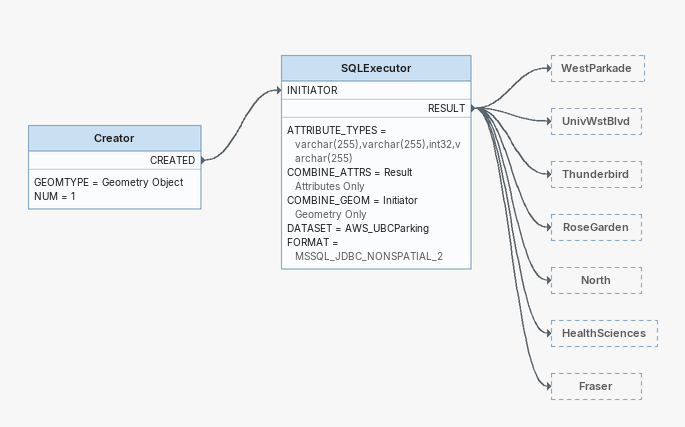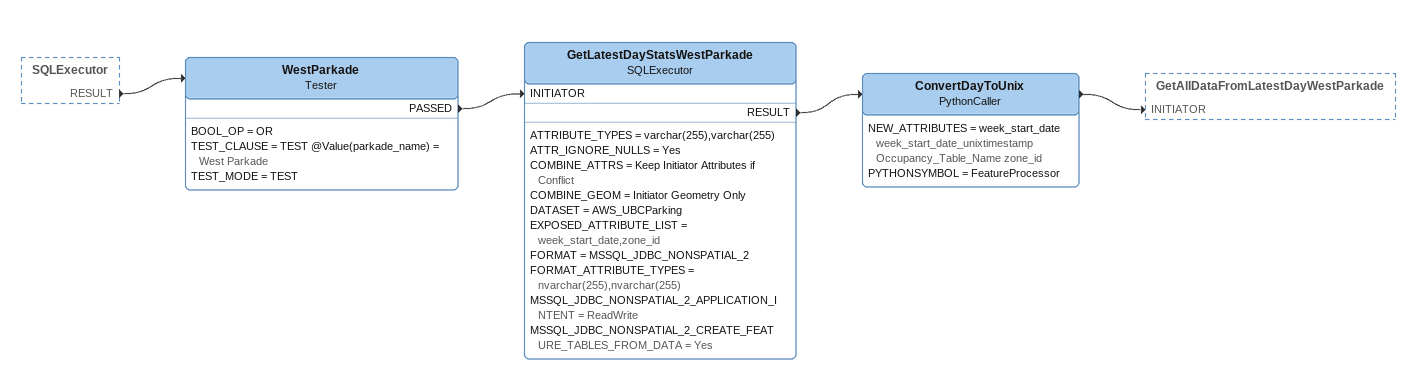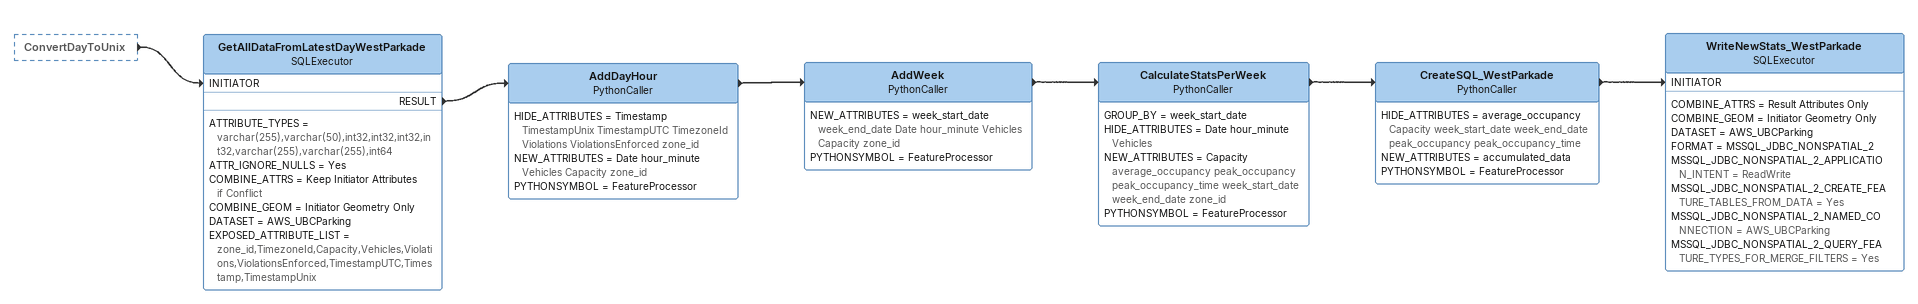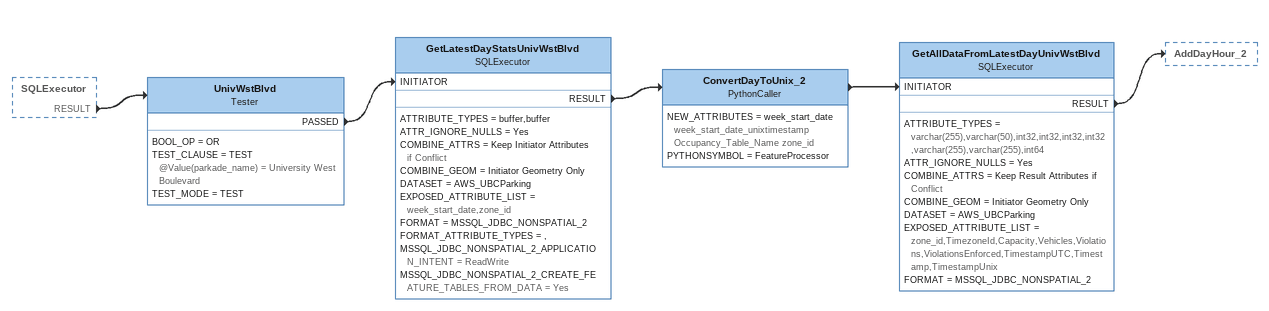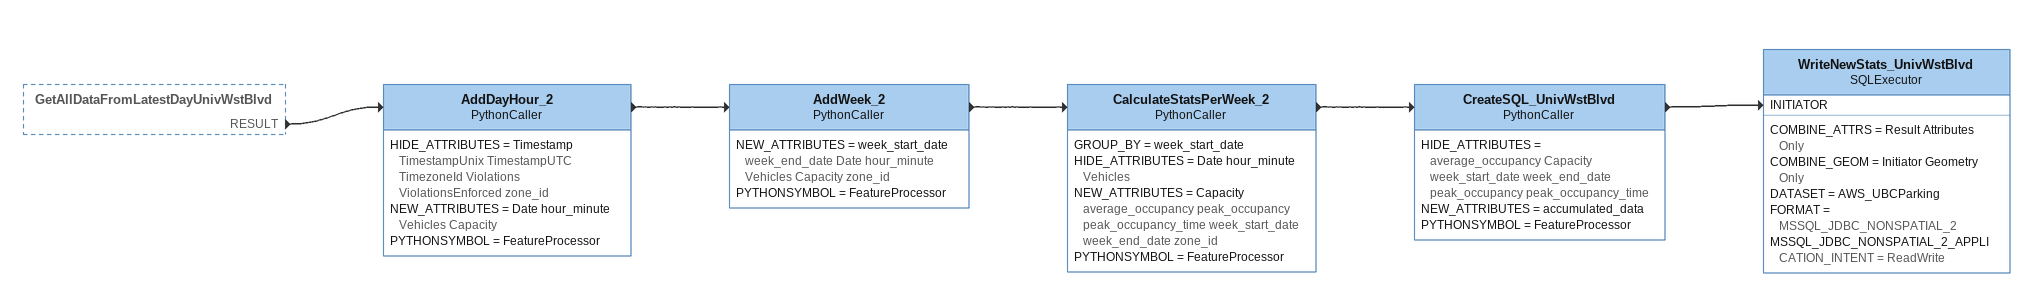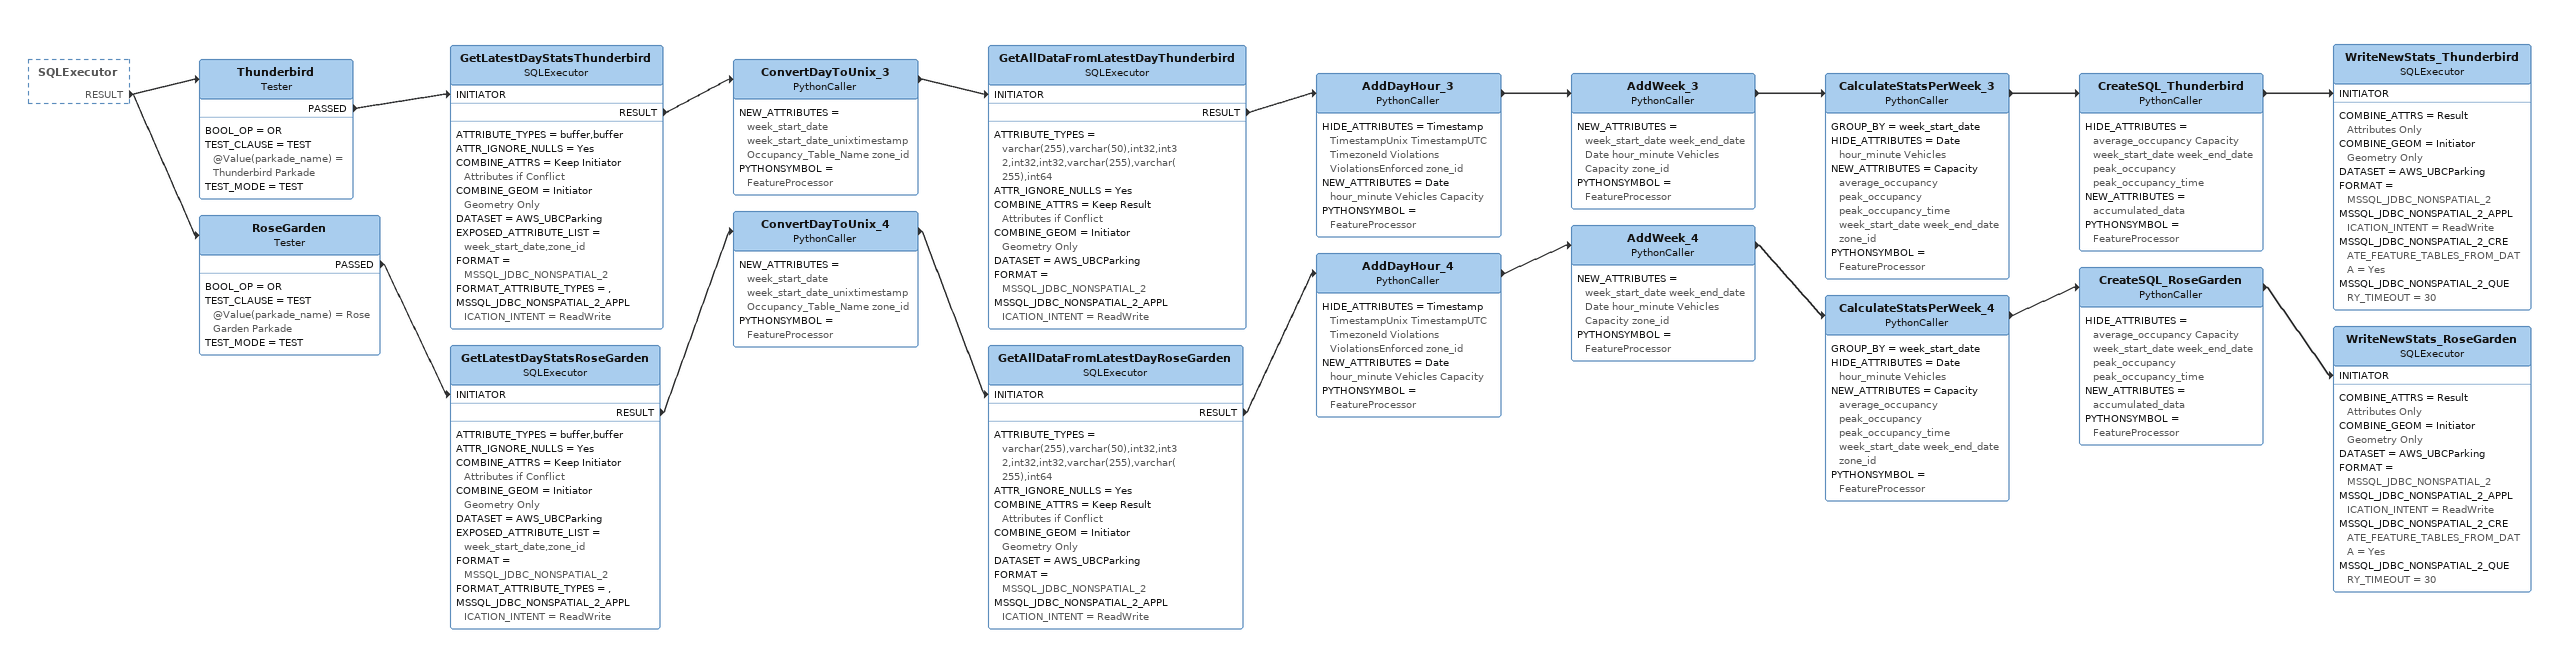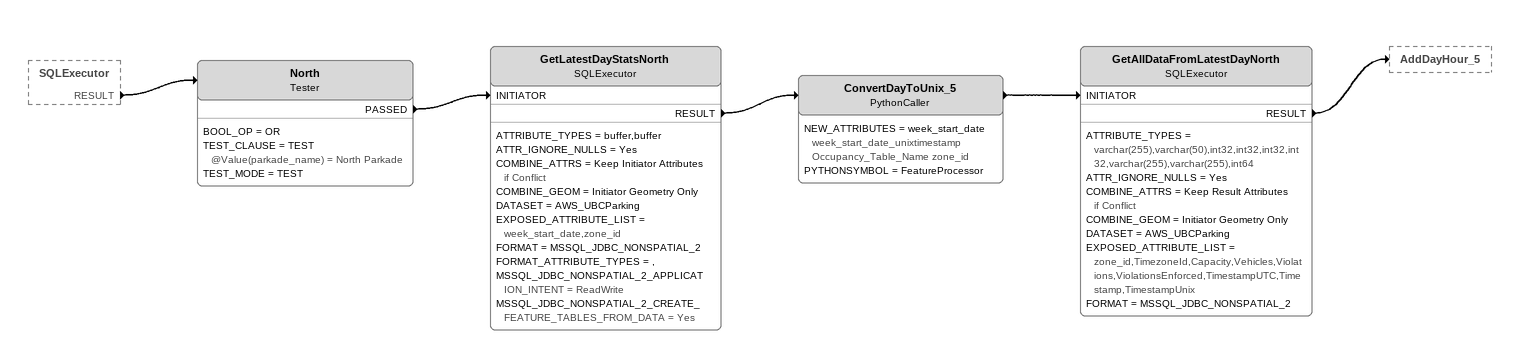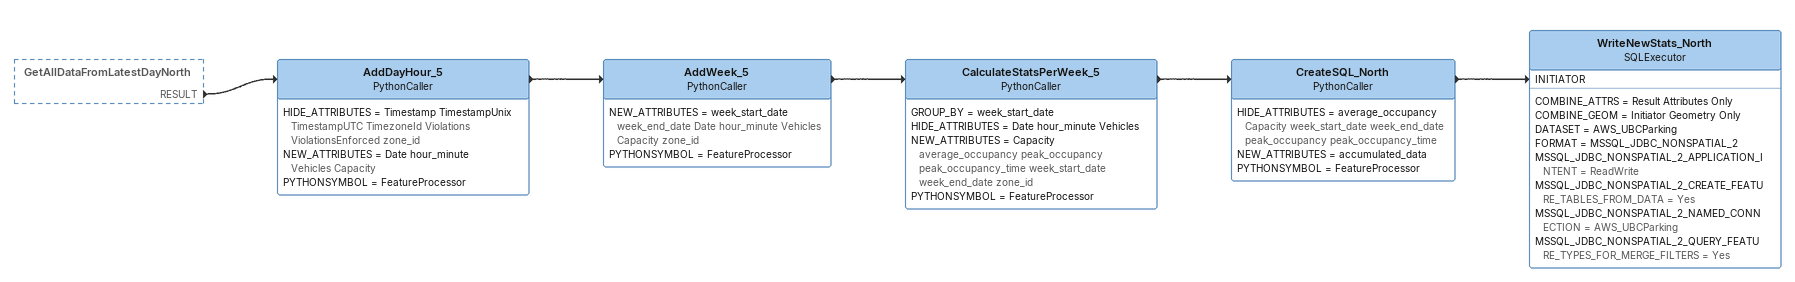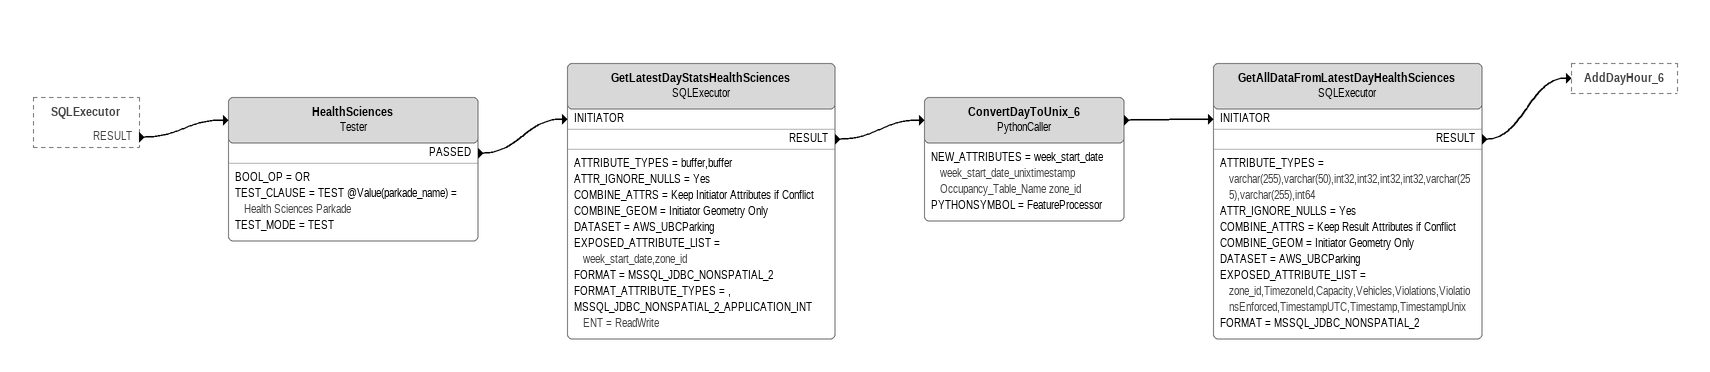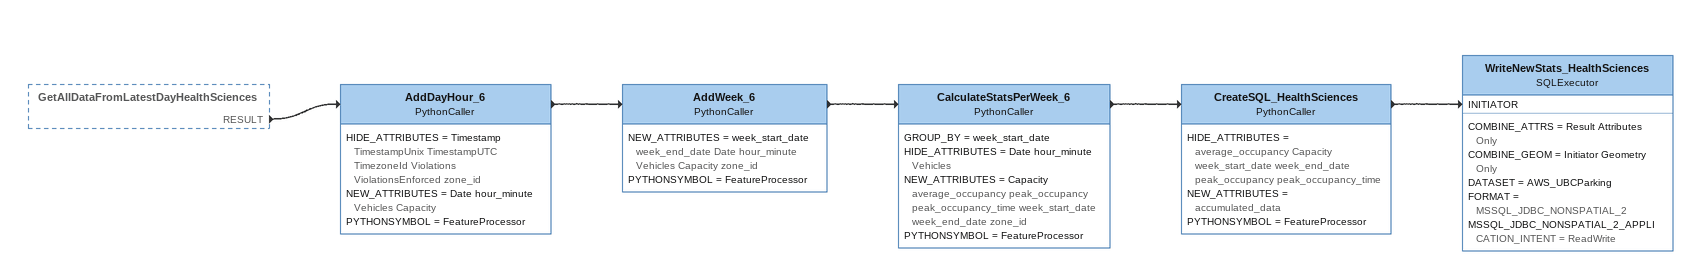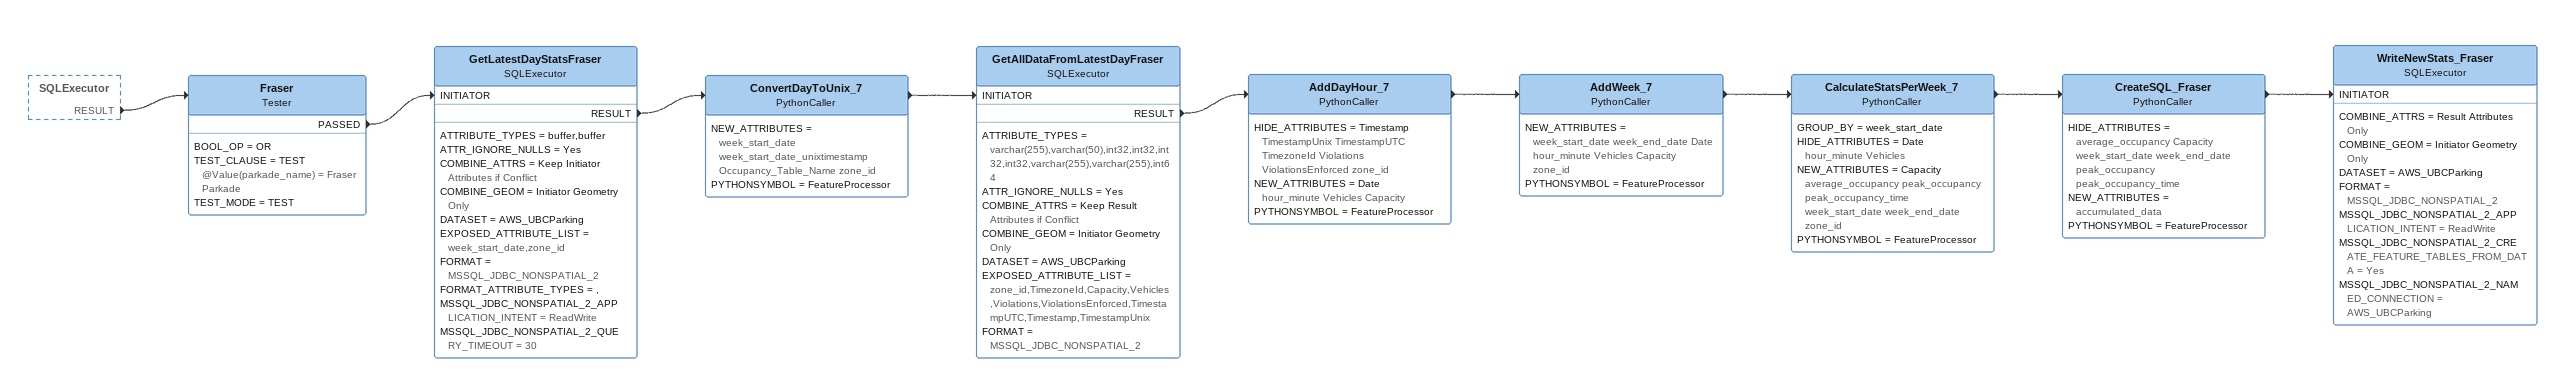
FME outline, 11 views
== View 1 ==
Creator
    GEOMTYPE = Geometry Object
    NUM = 1
    CREATED -> SQLExecutor [INITIATOR]
SQLExecutor
    ATTRIBUTE_TYPES = varchar(255),varchar(255),int32,varchar(255)
    COMBINE_ATTRS = Result Attributes Only
    COMBINE_GEOM = Initiator Geometry Only
    DATASET = AWS_UBCParking
    FORMAT = MSSQL_JDBC_NONSPATIAL_2
    RESULT -> WestParkade
    RESULT -> UnivWstBlvd
    RESULT -> Thunderbird
    RESULT -> RoseGarden
    RESULT -> North
    RESULT -> HealthSciences
    RESULT -> Fraser

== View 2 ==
SQLExecutor [outside]
    RESULT -> WestParkade
WestParkade: Tester
    BOOL_OP = OR
    TEST_CLAUSE = TEST @Value(parkade_name) = West Parkade
    TEST_MODE = TEST
    PASSED -> GetLatestDayStatsWestParkade [INITIATOR]
GetLatestDayStatsWestParkade: SQLExecutor
    ATTRIBUTE_TYPES = varchar(255),varchar(255)
    ATTR_IGNORE_NULLS = Yes
    COMBINE_ATTRS = Keep Initiator Attributes if Conflict
    COMBINE_GEOM = Initiator Geometry Only
    DATASET = AWS_UBCParking
    EXPOSED_ATTRIBUTE_LIST = week_start_date,zone_id
    FORMAT = MSSQL_JDBC_NONSPATIAL_2
    FORMAT_ATTRIBUTE_TYPES = nvarchar(255),nvarchar(255)
    MSSQL_JDBC_NONSPATIAL_2_APPLICATION_INTENT = ReadWrite
    MSSQL_JDBC_NONSPATIAL_2_CREATE_FEATURE_TABLES_FROM_DATA = Yes
    RESULT -> ConvertDayToUnix
ConvertDayToUnix: PythonCaller
    NEW_ATTRIBUTES = week_start_date week_start_date_unixtimestamp Occupancy_Table_Name zone_id
    PYTHONSYMBOL = FeatureProcessor
    -> GetAllDataFromLatestDayWestParkade [INITIATOR]

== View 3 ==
ConvertDayToUnix [outside]
    -> GetAllDataFromLatestDayWestParkade [INITIATOR]
GetAllDataFromLatestDayWestParkade: SQLExecutor
    ATTRIBUTE_TYPES = varchar(255),varchar(50),int32,int32,int32,int32,varchar(255),varchar(255),int64
    ATTR_IGNORE_NULLS = Yes
    COMBINE_ATTRS = Keep Initiator Attributes if Conflict
    COMBINE_GEOM = Initiator Geometry Only
    DATASET = AWS_UBCParking
    EXPOSED_ATTRIBUTE_LIST = zone_id,TimezoneId,Capacity,Vehicles,Violations,ViolationsEnforced,TimestampUTC,Timestamp,TimestampUnix
    RESULT -> AddDayHour
AddDayHour: PythonCaller
    HIDE_ATTRIBUTES = Timestamp TimestampUnix TimestampUTC TimezoneId Violations ViolationsEnforced zone_id
    NEW_ATTRIBUTES = Date hour_minute Vehicles Capacity zone_id
    PYTHONSYMBOL = FeatureProcessor
    -> AddWeek
AddWeek: PythonCaller
    NEW_ATTRIBUTES = week_start_date week_end_date Date hour_minute Vehicles Capacity zone_id
    PYTHONSYMBOL = FeatureProcessor
    -> CalculateStatsPerWeek
CalculateStatsPerWeek: PythonCaller
    GROUP_BY = week_start_date
    HIDE_ATTRIBUTES = Date hour_minute Vehicles
    NEW_ATTRIBUTES = Capacity average_occupancy peak_occupancy peak_occupancy_time week_start_date week_end_date zone_id
    PYTHONSYMBOL = FeatureProcessor
    -> CreateSQL_WestParkade
CreateSQL_WestParkade: PythonCaller
    HIDE_ATTRIBUTES = average_occupancy Capacity week_start_date week_end_date peak_occupancy peak_occupancy_time
    NEW_ATTRIBUTES = accumulated_data
    PYTHONSYMBOL = FeatureProcessor
    -> WriteNewStats_WestParkade [INITIATOR]
WriteNewStats_WestParkade: SQLExecutor
    COMBINE_ATTRS = Result Attributes Only
    COMBINE_GEOM = Initiator Geometry Only
    DATASET = AWS_UBCParking
    FORMAT = MSSQL_JDBC_NONSPATIAL_2
    MSSQL_JDBC_NONSPATIAL_2_APPLICATION_INTENT = ReadWrite
    MSSQL_JDBC_NONSPATIAL_2_CREATE_FEATURE_TABLES_FROM_DATA = Yes
    MSSQL_JDBC_NONSPATIAL_2_NAMED_CONNECTION = AWS_UBCParking
    MSSQL_JDBC_NONSPATIAL_2_QUERY_FEATURE_TYPES_FOR_MERGE_FILTERS = Yes

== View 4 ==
SQLExecutor [outside]
    RESULT -> UnivWstBlvd
UnivWstBlvd: Tester
    BOOL_OP = OR
    TEST_CLAUSE = TEST @Value(parkade_name) = University West Boulevard
    TEST_MODE = TEST
    PASSED -> GetLatestDayStatsUnivWstBlvd [INITIATOR]
GetLatestDayStatsUnivWstBlvd: SQLExecutor
    ATTRIBUTE_TYPES = buffer,buffer
    ATTR_IGNORE_NULLS = Yes
    COMBINE_ATTRS = Keep Initiator Attributes if Conflict
    COMBINE_GEOM = Initiator Geometry Only
    DATASET = AWS_UBCParking
    EXPOSED_ATTRIBUTE_LIST = week_start_date,zone_id
    FORMAT = MSSQL_JDBC_NONSPATIAL_2
    FORMAT_ATTRIBUTE_TYPES = ,
    MSSQL_JDBC_NONSPATIAL_2_APPLICATION_INTENT = ReadWrite
    MSSQL_JDBC_NONSPATIAL_2_CREATE_FEATURE_TABLES_FROM_DATA = Yes
    RESULT -> ConvertDayToUnix_2
ConvertDayToUnix_2: PythonCaller
    NEW_ATTRIBUTES = week_start_date week_start_date_unixtimestamp Occupancy_Table_Name zone_id
    PYTHONSYMBOL = FeatureProcessor
    -> GetAllDataFromLatestDayUnivWstBlvd [INITIATOR]
GetAllDataFromLatestDayUnivWstBlvd: SQLExecutor
    ATTRIBUTE_TYPES = varchar(255),varchar(50),int32,int32,int32,int32,varchar(255),varchar(255),int64
    ATTR_IGNORE_NULLS = Yes
    COMBINE_ATTRS = Keep Result Attributes if Conflict
    COMBINE_GEOM = Initiator Geometry Only
    DATASET = AWS_UBCParking
    EXPOSED_ATTRIBUTE_LIST = zone_id,TimezoneId,Capacity,Vehicles,Violations,ViolationsEnforced,TimestampUTC,Timestamp,TimestampUnix
    FORMAT = MSSQL_JDBC_NONSPATIAL_2
    RESULT -> AddDayHour_2

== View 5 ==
GetAllDataFromLatestDayUnivWstBlvd [outside]
    RESULT -> AddDayHour_2
AddDayHour_2: PythonCaller
    HIDE_ATTRIBUTES = Timestamp TimestampUnix TimestampUTC TimezoneId Violations ViolationsEnforced zone_id
    NEW_ATTRIBUTES = Date hour_minute Vehicles Capacity
    PYTHONSYMBOL = FeatureProcessor
    -> AddWeek_2
AddWeek_2: PythonCaller
    NEW_ATTRIBUTES = week_start_date week_end_date Date hour_minute Vehicles Capacity zone_id
    PYTHONSYMBOL = FeatureProcessor
    -> CalculateStatsPerWeek_2
CalculateStatsPerWeek_2: PythonCaller
    GROUP_BY = week_start_date
    HIDE_ATTRIBUTES = Date hour_minute Vehicles
    NEW_ATTRIBUTES = Capacity average_occupancy peak_occupancy peak_occupancy_time week_start_date week_end_date zone_id
    PYTHONSYMBOL = FeatureProcessor
    -> CreateSQL_UnivWstBlvd
CreateSQL_UnivWstBlvd: PythonCaller
    HIDE_ATTRIBUTES = average_occupancy Capacity week_start_date week_end_date peak_occupancy peak_occupancy_time
    NEW_ATTRIBUTES = accumulated_data
    PYTHONSYMBOL = FeatureProcessor
    -> WriteNewStats_UnivWstBlvd [INITIATOR]
WriteNewStats_UnivWstBlvd: SQLExecutor
    COMBINE_ATTRS = Result Attributes Only
    COMBINE_GEOM = Initiator Geometry Only
    DATASET = AWS_UBCParking
    FORMAT = MSSQL_JDBC_NONSPATIAL_2
    MSSQL_JDBC_NONSPATIAL_2_APPLICATION_INTENT = ReadWrite

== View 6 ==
SQLExecutor [outside]
    RESULT -> Thunderbird
    RESULT -> RoseGarden
Thunderbird: Tester
    BOOL_OP = OR
    TEST_CLAUSE = TEST @Value(parkade_name) = Thunderbird Parkade
    TEST_MODE = TEST
    PASSED -> GetLatestDayStatsThunderbird [INITIATOR]
GetLatestDayStatsThunderbird: SQLExecutor
    ATTRIBUTE_TYPES = buffer,buffer
    ATTR_IGNORE_NULLS = Yes
    COMBINE_ATTRS = Keep Initiator Attributes if Conflict
    COMBINE_GEOM = Initiator Geometry Only
    DATASET = AWS_UBCParking
    EXPOSED_ATTRIBUTE_LIST = week_start_date,zone_id
    FORMAT = MSSQL_JDBC_NONSPATIAL_2
    FORMAT_ATTRIBUTE_TYPES = ,
    MSSQL_JDBC_NONSPATIAL_2_APPLICATION_INTENT = ReadWrite
    RESULT -> ConvertDayToUnix_3
ConvertDayToUnix_3: PythonCaller
    NEW_ATTRIBUTES = week_start_date week_start_date_unixtimestamp Occupancy_Table_Name zone_id
    PYTHONSYMBOL = FeatureProcessor
    -> GetAllDataFromLatestDayThunderbird [INITIATOR]
GetAllDataFromLatestDayThunderbird: SQLExecutor
    ATTRIBUTE_TYPES = varchar(255),varchar(50),int32,int32,int32,int32,varchar(255),varchar(255),int64
    ATTR_IGNORE_NULLS = Yes
    COMBINE_ATTRS = Keep Result Attributes if Conflict
    COMBINE_GEOM = Initiator Geometry Only
    DATASET = AWS_UBCParking
    FORMAT = MSSQL_JDBC_NONSPATIAL_2
    MSSQL_JDBC_NONSPATIAL_2_APPLICATION_INTENT = ReadWrite
    RESULT -> AddDayHour_3
AddDayHour_3: PythonCaller
    HIDE_ATTRIBUTES = Timestamp TimestampUnix TimestampUTC TimezoneId Violations ViolationsEnforced zone_id
    NEW_ATTRIBUTES = Date hour_minute Vehicles Capacity
    PYTHONSYMBOL = FeatureProcessor
    -> AddWeek_3
AddWeek_3: PythonCaller
    NEW_ATTRIBUTES = week_start_date week_end_date Date hour_minute Vehicles Capacity zone_id
    PYTHONSYMBOL = FeatureProcessor
    -> CalculateStatsPerWeek_3
CalculateStatsPerWeek_3: PythonCaller
    GROUP_BY = week_start_date
    HIDE_ATTRIBUTES = Date hour_minute Vehicles
    NEW_ATTRIBUTES = Capacity average_occupancy peak_occupancy peak_occupancy_time week_start_date week_end_date zone_id
    PYTHONSYMBOL = FeatureProcessor
    -> CreateSQL_Thunderbird
CreateSQL_Thunderbird: PythonCaller
    HIDE_ATTRIBUTES = average_occupancy Capacity week_start_date week_end_date peak_occupancy peak_occupancy_time
    NEW_ATTRIBUTES = accumulated_data
    PYTHONSYMBOL = FeatureProcessor
    -> WriteNewStats_Thunderbird [INITIATOR]
WriteNewStats_Thunderbird: SQLExecutor
    COMBINE_ATTRS = Result Attributes Only
    COMBINE_GEOM = Initiator Geometry Only
    DATASET = AWS_UBCParking
    FORMAT = MSSQL_JDBC_NONSPATIAL_2
    MSSQL_JDBC_NONSPATIAL_2_APPLICATION_INTENT = ReadWrite
    MSSQL_JDBC_NONSPATIAL_2_CREATE_FEATURE_TABLES_FROM_DATA = Yes
    MSSQL_JDBC_NONSPATIAL_2_QUERY_TIMEOUT = 30
RoseGarden: Tester
    BOOL_OP = OR
    TEST_CLAUSE = TEST @Value(parkade_name) = Rose Garden Parkade
    TEST_MODE = TEST
    PASSED -> GetLatestDayStatsRoseGarden [INITIATOR]
GetLatestDayStatsRoseGarden: SQLExecutor
    ATTRIBUTE_TYPES = buffer,buffer
    ATTR_IGNORE_NULLS = Yes
    COMBINE_ATTRS = Keep Initiator Attributes if Conflict
    COMBINE_GEOM = Initiator Geometry Only
    DATASET = AWS_UBCParking
    EXPOSED_ATTRIBUTE_LIST = week_start_date,zone_id
    FORMAT = MSSQL_JDBC_NONSPATIAL_2
    FORMAT_ATTRIBUTE_TYPES = ,
    MSSQL_JDBC_NONSPATIAL_2_APPLICATION_INTENT = ReadWrite
    RESULT -> ConvertDayToUnix_4
ConvertDayToUnix_4: PythonCaller
    NEW_ATTRIBUTES = week_start_date week_start_date_unixtimestamp Occupancy_Table_Name zone_id
    PYTHONSYMBOL = FeatureProcessor
    -> GetAllDataFromLatestDayRoseGarden [INITIATOR]
GetAllDataFromLatestDayRoseGarden: SQLExecutor
    ATTRIBUTE_TYPES = varchar(255),varchar(50),int32,int32,int32,int32,varchar(255),varchar(255),int64
    ATTR_IGNORE_NULLS = Yes
    COMBINE_ATTRS = Keep Result Attributes if Conflict
    COMBINE_GEOM = Initiator Geometry Only
    DATASET = AWS_UBCParking
    FORMAT = MSSQL_JDBC_NONSPATIAL_2
    MSSQL_JDBC_NONSPATIAL_2_APPLICATION_INTENT = ReadWrite
    RESULT -> AddDayHour_4
AddDayHour_4: PythonCaller
    HIDE_ATTRIBUTES = Timestamp TimestampUnix TimestampUTC TimezoneId Violations ViolationsEnforced zone_id
    NEW_ATTRIBUTES = Date hour_minute Vehicles Capacity
    PYTHONSYMBOL = FeatureProcessor
    -> AddWeek_4
AddWeek_4: PythonCaller
    NEW_ATTRIBUTES = week_start_date week_end_date Date hour_minute Vehicles Capacity zone_id
    PYTHONSYMBOL = FeatureProcessor
    -> CalculateStatsPerWeek_4
CalculateStatsPerWeek_4: PythonCaller
    GROUP_BY = week_start_date
    HIDE_ATTRIBUTES = Date hour_minute Vehicles
    NEW_ATTRIBUTES = Capacity average_occupancy peak_occupancy peak_occupancy_time week_start_date week_end_date zone_id
    PYTHONSYMBOL = FeatureProcessor
    -> CreateSQL_RoseGarden
CreateSQL_RoseGarden: PythonCaller
    HIDE_ATTRIBUTES = average_occupancy Capacity week_start_date week_end_date peak_occupancy peak_occupancy_time
    NEW_ATTRIBUTES = accumulated_data
    PYTHONSYMBOL = FeatureProcessor
    -> WriteNewStats_RoseGarden [INITIATOR]
WriteNewStats_RoseGarden: SQLExecutor
    COMBINE_ATTRS = Result Attributes Only
    COMBINE_GEOM = Initiator Geometry Only
    DATASET = AWS_UBCParking
    FORMAT = MSSQL_JDBC_NONSPATIAL_2
    MSSQL_JDBC_NONSPATIAL_2_APPLICATION_INTENT = ReadWrite
    MSSQL_JDBC_NONSPATIAL_2_CREATE_FEATURE_TABLES_FROM_DATA = Yes
    MSSQL_JDBC_NONSPATIAL_2_QUERY_TIMEOUT = 30

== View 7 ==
SQLExecutor [outside]
    RESULT -> North
North: Tester
    BOOL_OP = OR
    TEST_CLAUSE = TEST @Value(parkade_name) = North Parkade
    TEST_MODE = TEST
    PASSED -> GetLatestDayStatsNorth [INITIATOR]
GetLatestDayStatsNorth: SQLExecutor
    ATTRIBUTE_TYPES = buffer,buffer
    ATTR_IGNORE_NULLS = Yes
    COMBINE_ATTRS = Keep Initiator Attributes if Conflict
    COMBINE_GEOM = Initiator Geometry Only
    DATASET = AWS_UBCParking
    EXPOSED_ATTRIBUTE_LIST = week_start_date,zone_id
    FORMAT = MSSQL_JDBC_NONSPATIAL_2
    FORMAT_ATTRIBUTE_TYPES = ,
    MSSQL_JDBC_NONSPATIAL_2_APPLICATION_INTENT = ReadWrite
    MSSQL_JDBC_NONSPATIAL_2_CREATE_FEATURE_TABLES_FROM_DATA = Yes
    RESULT -> ConvertDayToUnix_5
ConvertDayToUnix_5: PythonCaller
    NEW_ATTRIBUTES = week_start_date week_start_date_unixtimestamp Occupancy_Table_Name zone_id
    PYTHONSYMBOL = FeatureProcessor
    -> GetAllDataFromLatestDayNorth [INITIATOR]
GetAllDataFromLatestDayNorth: SQLExecutor
    ATTRIBUTE_TYPES = varchar(255),varchar(50),int32,int32,int32,int32,varchar(255),varchar(255),int64
    ATTR_IGNORE_NULLS = Yes
    COMBINE_ATTRS = Keep Result Attributes if Conflict
    COMBINE_GEOM = Initiator Geometry Only
    DATASET = AWS_UBCParking
    EXPOSED_ATTRIBUTE_LIST = zone_id,TimezoneId,Capacity,Vehicles,Violations,ViolationsEnforced,TimestampUTC,Timestamp,TimestampUnix
    FORMAT = MSSQL_JDBC_NONSPATIAL_2
    RESULT -> AddDayHour_5

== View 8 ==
GetAllDataFromLatestDayNorth [outside]
    RESULT -> AddDayHour_5
AddDayHour_5: PythonCaller
    HIDE_ATTRIBUTES = Timestamp TimestampUnix TimestampUTC TimezoneId Violations ViolationsEnforced zone_id
    NEW_ATTRIBUTES = Date hour_minute Vehicles Capacity
    PYTHONSYMBOL = FeatureProcessor
    -> AddWeek_5
AddWeek_5: PythonCaller
    NEW_ATTRIBUTES = week_start_date week_end_date Date hour_minute Vehicles Capacity zone_id
    PYTHONSYMBOL = FeatureProcessor
    -> CalculateStatsPerWeek_5
CalculateStatsPerWeek_5: PythonCaller
    GROUP_BY = week_start_date
    HIDE_ATTRIBUTES = Date hour_minute Vehicles
    NEW_ATTRIBUTES = Capacity average_occupancy peak_occupancy peak_occupancy_time week_start_date week_end_date zone_id
    PYTHONSYMBOL = FeatureProcessor
    -> CreateSQL_North
CreateSQL_North: PythonCaller
    HIDE_ATTRIBUTES = average_occupancy Capacity week_start_date week_end_date peak_occupancy peak_occupancy_time
    NEW_ATTRIBUTES = accumulated_data
    PYTHONSYMBOL = FeatureProcessor
    -> WriteNewStats_North [INITIATOR]
WriteNewStats_North: SQLExecutor
    COMBINE_ATTRS = Result Attributes Only
    COMBINE_GEOM = Initiator Geometry Only
    DATASET = AWS_UBCParking
    FORMAT = MSSQL_JDBC_NONSPATIAL_2
    MSSQL_JDBC_NONSPATIAL_2_APPLICATION_INTENT = ReadWrite
    MSSQL_JDBC_NONSPATIAL_2_CREATE_FEATURE_TABLES_FROM_DATA = Yes
    MSSQL_JDBC_NONSPATIAL_2_NAMED_CONNECTION = AWS_UBCParking
    MSSQL_JDBC_NONSPATIAL_2_QUERY_FEATURE_TYPES_FOR_MERGE_FILTERS = Yes

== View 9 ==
SQLExecutor [outside]
    RESULT -> HealthSciences
HealthSciences: Tester
    BOOL_OP = OR
    TEST_CLAUSE = TEST @Value(parkade_name) = Health Sciences Parkade
    TEST_MODE = TEST
    PASSED -> GetLatestDayStatsHealthSciences [INITIATOR]
GetLatestDayStatsHealthSciences: SQLExecutor
    ATTRIBUTE_TYPES = buffer,buffer
    ATTR_IGNORE_NULLS = Yes
    COMBINE_ATTRS = Keep Initiator Attributes if Conflict
    COMBINE_GEOM = Initiator Geometry Only
    DATASET = AWS_UBCParking
    EXPOSED_ATTRIBUTE_LIST = week_start_date,zone_id
    FORMAT = MSSQL_JDBC_NONSPATIAL_2
    FORMAT_ATTRIBUTE_TYPES = ,
    MSSQL_JDBC_NONSPATIAL_2_APPLICATION_INTENT = ReadWrite
    RESULT -> ConvertDayToUnix_6
ConvertDayToUnix_6: PythonCaller
    NEW_ATTRIBUTES = week_start_date week_start_date_unixtimestamp Occupancy_Table_Name zone_id
    PYTHONSYMBOL = FeatureProcessor
    -> GetAllDataFromLatestDayHealthSciences [INITIATOR]
GetAllDataFromLatestDayHealthSciences: SQLExecutor
    ATTRIBUTE_TYPES = varchar(255),varchar(50),int32,int32,int32,int32,varchar(255),varchar(255),int64
    ATTR_IGNORE_NULLS = Yes
    COMBINE_ATTRS = Keep Result Attributes if Conflict
    COMBINE_GEOM = Initiator Geometry Only
    DATASET = AWS_UBCParking
    EXPOSED_ATTRIBUTE_LIST = zone_id,TimezoneId,Capacity,Vehicles,Violations,ViolationsEnforced,TimestampUTC,Timestamp,TimestampUnix
    FORMAT = MSSQL_JDBC_NONSPATIAL_2
    RESULT -> AddDayHour_6

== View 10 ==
GetAllDataFromLatestDayHealthSciences [outside]
    RESULT -> AddDayHour_6
AddDayHour_6: PythonCaller
    HIDE_ATTRIBUTES = Timestamp TimestampUnix TimestampUTC TimezoneId Violations ViolationsEnforced zone_id
    NEW_ATTRIBUTES = Date hour_minute Vehicles Capacity
    PYTHONSYMBOL = FeatureProcessor
    -> AddWeek_6
AddWeek_6: PythonCaller
    NEW_ATTRIBUTES = week_start_date week_end_date Date hour_minute Vehicles Capacity zone_id
    PYTHONSYMBOL = FeatureProcessor
    -> CalculateStatsPerWeek_6
CalculateStatsPerWeek_6: PythonCaller
    GROUP_BY = week_start_date
    HIDE_ATTRIBUTES = Date hour_minute Vehicles
    NEW_ATTRIBUTES = Capacity average_occupancy peak_occupancy peak_occupancy_time week_start_date week_end_date zone_id
    PYTHONSYMBOL = FeatureProcessor
    -> CreateSQL_HealthSciences
CreateSQL_HealthSciences: PythonCaller
    HIDE_ATTRIBUTES = average_occupancy Capacity week_start_date week_end_date peak_occupancy peak_occupancy_time
    NEW_ATTRIBUTES = accumulated_data
    PYTHONSYMBOL = FeatureProcessor
    -> WriteNewStats_HealthSciences [INITIATOR]
WriteNewStats_HealthSciences: SQLExecutor
    COMBINE_ATTRS = Result Attributes Only
    COMBINE_GEOM = Initiator Geometry Only
    DATASET = AWS_UBCParking
    FORMAT = MSSQL_JDBC_NONSPATIAL_2
    MSSQL_JDBC_NONSPATIAL_2_APPLICATION_INTENT = ReadWrite

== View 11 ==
SQLExecutor [outside]
    RESULT -> Fraser
Fraser: Tester
    BOOL_OP = OR
    TEST_CLAUSE = TEST @Value(parkade_name) = Fraser Parkade
    TEST_MODE = TEST
    PASSED -> GetLatestDayStatsFraser [INITIATOR]
GetLatestDayStatsFraser: SQLExecutor
    ATTRIBUTE_TYPES = buffer,buffer
    ATTR_IGNORE_NULLS = Yes
    COMBINE_ATTRS = Keep Initiator Attributes if Conflict
    COMBINE_GEOM = Initiator Geometry Only
    DATASET = AWS_UBCParking
    EXPOSED_ATTRIBUTE_LIST = week_start_date,zone_id
    FORMAT = MSSQL_JDBC_NONSPATIAL_2
    FORMAT_ATTRIBUTE_TYPES = ,
    MSSQL_JDBC_NONSPATIAL_2_APPLICATION_INTENT = ReadWrite
    MSSQL_JDBC_NONSPATIAL_2_QUERY_TIMEOUT = 30
    RESULT -> ConvertDayToUnix_7
ConvertDayToUnix_7: PythonCaller
    NEW_ATTRIBUTES = week_start_date week_start_date_unixtimestamp Occupancy_Table_Name zone_id
    PYTHONSYMBOL = FeatureProcessor
    -> GetAllDataFromLatestDayFraser [INITIATOR]
GetAllDataFromLatestDayFraser: SQLExecutor
    ATTRIBUTE_TYPES = varchar(255),varchar(50),int32,int32,int32,int32,varchar(255),varchar(255),int64
    ATTR_IGNORE_NULLS = Yes
    COMBINE_ATTRS = Keep Result Attributes if Conflict
    COMBINE_GEOM = Initiator Geometry Only
    DATASET = AWS_UBCParking
    EXPOSED_ATTRIBUTE_LIST = zone_id,TimezoneId,Capacity,Vehicles,Violations,ViolationsEnforced,TimestampUTC,Timestamp,TimestampUnix
    FORMAT = MSSQL_JDBC_NONSPATIAL_2
    RESULT -> AddDayHour_7
AddDayHour_7: PythonCaller
    HIDE_ATTRIBUTES = Timestamp TimestampUnix TimestampUTC TimezoneId Violations ViolationsEnforced zone_id
    NEW_ATTRIBUTES = Date hour_minute Vehicles Capacity
    PYTHONSYMBOL = FeatureProcessor
    -> AddWeek_7
AddWeek_7: PythonCaller
    NEW_ATTRIBUTES = week_start_date week_end_date Date hour_minute Vehicles Capacity zone_id
    PYTHONSYMBOL = FeatureProcessor
    -> CalculateStatsPerWeek_7
CalculateStatsPerWeek_7: PythonCaller
    GROUP_BY = week_start_date
    HIDE_ATTRIBUTES = Date hour_minute Vehicles
    NEW_ATTRIBUTES = Capacity average_occupancy peak_occupancy peak_occupancy_time week_start_date week_end_date zone_id
    PYTHONSYMBOL = FeatureProcessor
    -> CreateSQL_Fraser
CreateSQL_Fraser: PythonCaller
    HIDE_ATTRIBUTES = average_occupancy Capacity week_start_date week_end_date peak_occupancy peak_occupancy_time
    NEW_ATTRIBUTES = accumulated_data
    PYTHONSYMBOL = FeatureProcessor
    -> WriteNewStats_Fraser [INITIATOR]
WriteNewStats_Fraser: SQLExecutor
    COMBINE_ATTRS = Result Attributes Only
    COMBINE_GEOM = Initiator Geometry Only
    DATASET = AWS_UBCParking
    FORMAT = MSSQL_JDBC_NONSPATIAL_2
    MSSQL_JDBC_NONSPATIAL_2_APPLICATION_INTENT = ReadWrite
    MSSQL_JDBC_NONSPATIAL_2_CREATE_FEATURE_TABLES_FROM_DATA = Yes
    MSSQL_JDBC_NONSPATIAL_2_NAMED_CONNECTION = AWS_UBCParking
